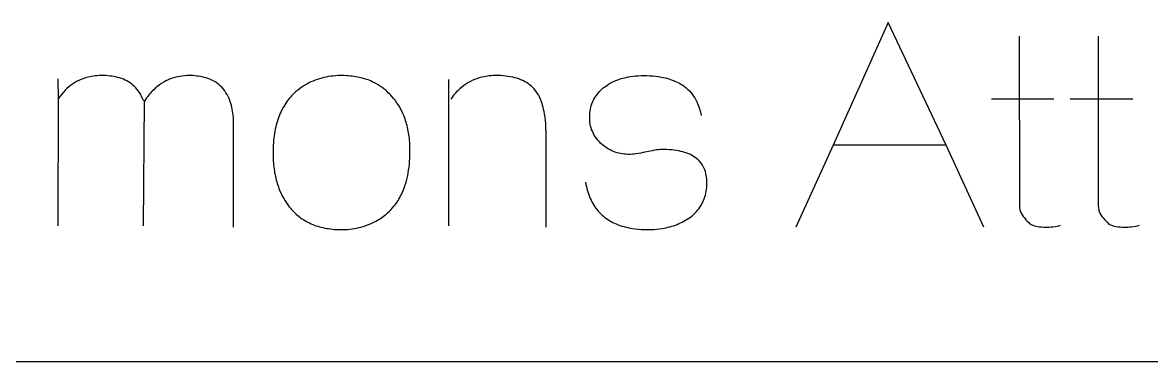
# Model space of a CAD drawing. Extents: x -180 to 180, y -173 to 173.
# Drawn here: x 19.52 to 36.2, y -11 to -6 of the extents above; entities that cross this region are included whole.
import ezdxf

# ---------------------------------------------------------------- set-up
doc = ezdxf.new("R2010")
doc.units = 0
doc.header["$MEASUREMENT"] = 0
doc.layers.get('0').update_dxf_attribs({"linetype": 'CONTINUOUS'})

msp = doc.modelspace()

# ---------------------------------------------------------------- linework, layer by layer
for p, q in [((32.313, -6), (31.499, -7.81)), ((33.169, -7.81), (32.313, -6)), ((34.249, -6.2), (34.25, -8.678)), ((35.413, -6.2), (35.413, -8.678)), ((20.038, -6.832), (20.046, -7.127)), ((20.413, -6.828), (20.38, -6.841)), ((20.447, -6.817), (20.413, -6.828)), ((20.482, -6.807), (20.447, -6.817)), ((20.518, -6.799), (20.482, -6.807)), ((20.555, -6.792), (20.518, -6.799)), ((20.592, -6.787), (20.555, -6.792)), ((20.618, -6.785), (20.592, -6.787)), ((20.644, -6.783), (20.618, -6.785)), ((20.67, -6.782), (20.644, -6.783)), ((20.697, -6.782), (20.67, -6.782)), ((20.727, -6.782), (20.697, -6.782)), ((20.756, -6.783), (20.727, -6.782)), ((20.784, -6.785), (20.756, -6.783)), ((20.812, -6.788), (20.784, -6.785)), ((20.838, -6.791), (20.812, -6.788)), ((20.865, -6.795), (20.838, -6.791)), ((20.89, -6.8), (20.865, -6.795)), ((20.921, -6.808), (20.89, -6.8)), ((20.951, -6.816), (20.921, -6.808)), ((20.98, -6.826), (20.951, -6.816)), ((21.008, -6.836), (20.98, -6.826)), ((21.035, -6.848), (21.008, -6.836)), ((21.701, -6.832), (21.668, -6.846)), ((21.734, -6.82), (21.701, -6.832)), ((21.768, -6.809), (21.734, -6.82)), ((21.803, -6.8), (21.768, -6.809)), ((21.839, -6.793), (21.803, -6.8)), ((21.875, -6.788), (21.839, -6.793)), ((21.912, -6.784), (21.875, -6.788)), ((21.949, -6.782), (21.912, -6.784)), ((21.975, -6.782), (21.949, -6.782)), ((22.006, -6.782), (21.975, -6.782)), ((22.036, -6.783), (22.006, -6.782)), ((22.065, -6.785), (22.036, -6.783)), ((22.093, -6.788), (22.065, -6.785)), ((22.121, -6.792), (22.093, -6.788)), ((22.148, -6.796), (22.121, -6.792)), ((22.175, -6.802), (22.148, -6.796)), ((22.2, -6.808), (22.175, -6.802)), ((22.225, -6.815), (22.2, -6.808)), ((22.257, -6.825), (22.225, -6.815)), ((22.288, -6.837), (22.257, -6.825)), ((22.318, -6.85), (22.288, -6.837)), ((23.874, -6.838), (23.842, -6.85)), ((23.906, -6.828), (23.874, -6.838)), ((23.939, -6.819), (23.906, -6.828)), ((23.972, -6.81), (23.939, -6.819)), ((24.006, -6.803), (23.972, -6.81)), ((24.041, -6.797), (24.006, -6.803)), ((24.075, -6.792), (24.041, -6.797)), ((24.111, -6.788), (24.075, -6.792)), ((24.147, -6.785), (24.111, -6.788)), ((24.184, -6.783), (24.147, -6.785)), ((24.221, -6.782), (24.184, -6.783)), ((24.248, -6.782), (24.221, -6.782)), ((24.278, -6.783), (24.248, -6.782)), ((24.307, -6.784), (24.278, -6.783)), ((24.335, -6.786), (24.307, -6.784)), ((24.364, -6.788), (24.335, -6.786)), ((24.392, -6.791), (24.364, -6.788)), ((24.419, -6.795), (24.392, -6.791)), ((24.446, -6.799), (24.419, -6.795)), ((24.473, -6.804), (24.446, -6.799)), ((24.499, -6.81), (24.473, -6.804)), ((24.525, -6.816), (24.499, -6.81)), ((24.551, -6.823), (24.525, -6.816)), ((24.576, -6.83), (24.551, -6.823)), ((24.601, -6.838), (24.576, -6.83)), ((24.625, -6.847), (24.601, -6.838)), ((25.82, -9), (25.819, -6.839)), ((26.231, -6.828), (26.197, -6.841)), ((26.267, -6.817), (26.231, -6.828)), ((26.303, -6.807), (26.267, -6.817)), ((26.34, -6.799), (26.303, -6.807)), ((26.365, -6.794), (26.34, -6.799)), ((26.39, -6.791), (26.365, -6.794)), ((26.416, -6.787), (26.39, -6.791)), ((26.443, -6.785), (26.416, -6.787)), ((26.47, -6.783), (26.443, -6.785)), ((26.497, -6.782), (26.47, -6.783)), ((26.524, -6.782), (26.497, -6.782)), ((26.55, -6.782), (26.524, -6.782)), ((26.589, -6.783), (26.55, -6.782)), ((26.626, -6.786), (26.589, -6.783)), ((26.662, -6.789), (26.626, -6.786)), ((26.697, -6.794), (26.662, -6.789)), ((26.73, -6.799), (26.697, -6.794)), ((26.763, -6.806), (26.73, -6.799)), ((26.795, -6.813), (26.763, -6.806)), ((26.825, -6.822), (26.795, -6.813)), ((26.855, -6.832), (26.825, -6.822)), ((26.883, -6.843), (26.855, -6.832)), ((28.316, -6.844), (28.34, -6.835)), ((28.34, -6.835), (28.364, -6.827)), ((28.364, -6.827), (28.389, -6.82)), ((28.389, -6.82), (28.415, -6.814)), ((28.415, -6.814), (28.441, -6.808)), ((28.441, -6.808), (28.467, -6.802)), ((28.467, -6.802), (28.503, -6.796)), ((28.503, -6.796), (28.54, -6.791)), ((28.54, -6.791), (28.577, -6.787)), ((28.577, -6.787), (28.616, -6.784)), ((28.616, -6.784), (28.655, -6.782)), ((28.655, -6.782), (28.695, -6.782)), ((28.695, -6.782), (28.742, -6.782)), ((28.742, -6.782), (28.787, -6.784)), ((28.787, -6.784), (28.831, -6.787)), ((28.831, -6.787), (28.874, -6.791)), ((28.874, -6.791), (28.915, -6.797)), ((28.915, -6.797), (28.956, -6.803)), ((28.956, -6.803), (28.985, -6.809)), ((28.985, -6.809), (29.014, -6.815)), ((29.014, -6.815), (29.042, -6.822)), ((29.042, -6.822), (29.069, -6.83)), ((29.069, -6.83), (29.095, -6.838)), ((29.095, -6.838), (29.121, -6.848)), ((20.148, -6.999), (20.122, -7.026)), ((20.173, -6.974), (20.148, -6.999)), ((20.2, -6.95), (20.173, -6.974)), ((20.228, -6.928), (20.2, -6.95)), ((20.257, -6.907), (20.228, -6.928)), ((20.286, -6.888), (20.257, -6.907)), ((20.317, -6.871), (20.286, -6.888)), ((20.348, -6.855), (20.317, -6.871)), ((20.38, -6.841), (20.348, -6.855)), ((21.061, -6.861), (21.035, -6.848)), ((21.085, -6.876), (21.061, -6.861)), ((21.109, -6.891), (21.085, -6.876)), ((21.132, -6.908), (21.109, -6.891)), ((21.153, -6.926), (21.132, -6.908)), ((21.174, -6.945), (21.153, -6.926)), ((21.193, -6.965), (21.174, -6.945)), ((21.212, -6.986), (21.193, -6.965)), ((21.229, -7.009), (21.212, -6.986)), ((21.457, -6.991), (21.439, -7.009)), ((21.485, -6.965), (21.457, -6.991)), ((21.514, -6.941), (21.485, -6.965)), ((21.544, -6.918), (21.514, -6.941)), ((21.574, -6.898), (21.544, -6.918)), ((21.604, -6.879), (21.574, -6.898)), ((21.636, -6.861), (21.604, -6.879)), ((21.668, -6.846), (21.636, -6.861)), ((22.346, -6.865), (22.318, -6.85)), ((22.373, -6.881), (22.346, -6.865)), ((22.398, -6.899), (22.373, -6.881)), ((22.423, -6.918), (22.398, -6.899)), ((22.446, -6.938), (22.423, -6.918)), ((22.467, -6.96), (22.446, -6.938)), ((22.488, -6.983), (22.467, -6.96)), ((22.507, -7.008), (22.488, -6.983)), ((23.58, -7.001), (23.554, -7.023)), ((23.607, -6.98), (23.58, -7.001)), ((23.635, -6.96), (23.607, -6.98)), ((23.663, -6.941), (23.635, -6.96)), ((23.691, -6.923), (23.663, -6.941)), ((23.72, -6.907), (23.691, -6.923)), ((23.75, -6.891), (23.72, -6.907)), ((23.78, -6.876), (23.75, -6.891)), ((23.811, -6.863), (23.78, -6.876)), ((23.842, -6.85), (23.811, -6.863)), ((24.649, -6.856), (24.625, -6.847)), ((24.672, -6.866), (24.649, -6.856)), ((24.695, -6.877), (24.672, -6.866)), ((24.729, -6.894), (24.695, -6.877)), ((24.762, -6.912), (24.729, -6.894)), ((24.795, -6.932), (24.762, -6.912)), ((24.826, -6.953), (24.795, -6.932)), ((24.856, -6.976), (24.826, -6.953)), ((24.886, -6.999), (24.856, -6.976)), ((24.905, -7.016), (24.886, -6.999)), ((25.954, -7.002), (25.928, -7.029)), ((25.981, -6.976), (25.954, -7.002)), ((26.009, -6.952), (25.981, -6.976)), ((26.038, -6.93), (26.009, -6.952)), ((26.068, -6.909), (26.038, -6.93)), ((26.099, -6.89), (26.068, -6.909)), ((26.131, -6.872), (26.099, -6.89)), ((26.163, -6.856), (26.131, -6.872)), ((26.197, -6.841), (26.163, -6.856)), ((26.91, -6.855), (26.883, -6.843)), ((26.936, -6.868), (26.91, -6.855)), ((26.965, -6.885), (26.936, -6.868)), ((26.989, -6.9), (26.965, -6.885)), ((27.011, -6.917), (26.989, -6.9)), ((27.033, -6.934), (27.011, -6.917)), ((27.053, -6.953), (27.033, -6.934)), ((27.072, -6.973), (27.053, -6.953)), ((27.09, -6.994), (27.072, -6.973)), ((27.107, -7.016), (27.09, -6.994)), ((28.043, -7.019), (28.061, -7.001)), ((28.061, -7.001), (28.081, -6.982)), ((28.081, -6.982), (28.101, -6.965)), ((28.101, -6.965), (28.123, -6.948)), ((28.123, -6.948), (28.146, -6.931)), ((28.146, -6.931), (28.167, -6.917)), ((28.167, -6.917), (28.195, -6.9)), ((28.195, -6.9), (28.224, -6.885)), ((28.224, -6.885), (28.254, -6.87)), ((28.254, -6.87), (28.285, -6.856)), ((28.285, -6.856), (28.316, -6.844)), ((29.121, -6.848), (29.146, -6.857)), ((29.146, -6.857), (29.17, -6.868)), ((29.17, -6.868), (29.194, -6.879)), ((29.194, -6.879), (29.217, -6.89)), ((29.217, -6.89), (29.246, -6.907)), ((29.246, -6.907), (29.274, -6.925)), ((29.274, -6.925), (29.301, -6.944)), ((29.301, -6.944), (29.326, -6.964)), ((29.326, -6.964), (29.35, -6.986)), ((29.35, -6.986), (29.373, -7.008)), ((20.046, -7.127), (20.038, -9)), ((20.06, -7.105), (20.046, -7.127)), ((20.075, -7.085), (20.06, -7.105)), ((20.098, -7.055), (20.075, -7.085)), ((20.122, -7.026), (20.098, -7.055)), ((21.245, -7.033), (21.229, -7.009)), ((21.261, -7.057), (21.245, -7.033)), ((21.275, -7.084), (21.261, -7.057)), ((21.288, -7.111), (21.275, -7.084)), ((21.3, -7.139), (21.288, -7.111)), ((21.319, -7.157), (21.3, -7.139)), ((21.304, -9), (21.319, -7.157)), ((21.335, -7.134), (21.319, -7.157)), ((21.352, -7.111), (21.335, -7.134)), ((21.369, -7.089), (21.352, -7.111)), ((21.386, -7.068), (21.369, -7.089)), ((21.403, -7.047), (21.386, -7.068)), ((21.421, -7.028), (21.403, -7.047)), ((21.439, -7.009), (21.421, -7.028)), ((22.525, -7.034), (22.507, -7.008)), ((22.541, -7.062), (22.525, -7.034)), ((22.556, -7.091), (22.541, -7.062)), ((22.57, -7.121), (22.556, -7.091)), ((22.58, -7.145), (22.57, -7.121)), ((22.589, -7.17), (22.58, -7.145)), ((22.597, -7.195), (22.589, -7.17)), ((23.424, -7.166), (23.408, -7.188)), ((23.44, -7.143), (23.424, -7.166)), ((23.458, -7.122), (23.44, -7.143)), ((23.476, -7.101), (23.458, -7.122)), ((23.494, -7.081), (23.476, -7.101)), ((23.513, -7.061), (23.494, -7.081)), ((23.533, -7.042), (23.513, -7.061)), ((23.554, -7.023), (23.533, -7.042)), ((24.924, -7.034), (24.905, -7.016)), ((24.942, -7.052), (24.924, -7.034)), ((24.96, -7.07), (24.942, -7.052)), ((24.978, -7.089), (24.96, -7.07)), ((25.002, -7.118), (24.978, -7.089)), ((25.025, -7.147), (25.002, -7.118)), ((25.047, -7.177), (25.025, -7.147)), ((25.862, -7.109), (25.846, -7.131)), ((25.877, -7.088), (25.862, -7.109)), ((25.894, -7.068), (25.877, -7.088)), ((25.91, -7.048), (25.894, -7.068)), ((25.928, -7.029), (25.91, -7.048)), ((27.124, -7.04), (27.107, -7.016)), ((27.141, -7.067), (27.124, -7.04)), ((27.156, -7.096), (27.141, -7.067)), ((27.167, -7.12), (27.156, -7.096)), ((27.177, -7.144), (27.167, -7.12)), ((27.187, -7.169), (27.177, -7.144)), ((27.196, -7.195), (27.187, -7.169)), ((27.941, -7.176), (27.952, -7.153)), ((27.952, -7.153), (27.963, -7.13)), ((27.963, -7.13), (27.98, -7.101)), ((27.98, -7.101), (27.994, -7.08)), ((27.994, -7.08), (28.009, -7.059)), ((28.009, -7.059), (28.025, -7.039)), ((28.025, -7.039), (28.043, -7.019)), ((29.373, -7.008), (29.395, -7.032)), ((29.395, -7.032), (29.415, -7.057)), ((29.415, -7.057), (29.434, -7.084)), ((29.434, -7.084), (29.452, -7.111)), ((29.452, -7.111), (29.469, -7.14)), ((29.469, -7.14), (29.484, -7.169)), ((29.484, -7.169), (29.494, -7.192)), ((33.838, -7.124), (34.761, -7.124)), ((35.002, -7.124), (35.925, -7.124)), ((22.604, -7.222), (22.597, -7.195)), ((22.611, -7.249), (22.604, -7.222)), ((22.617, -7.277), (22.611, -7.249)), ((22.622, -7.305), (22.617, -7.277)), ((22.627, -7.335), (22.622, -7.305)), ((22.63, -7.365), (22.627, -7.335)), ((23.326, -7.338), (23.314, -7.365)), ((23.338, -7.311), (23.326, -7.338)), ((23.351, -7.286), (23.338, -7.311)), ((23.364, -7.26), (23.351, -7.286)), ((23.378, -7.236), (23.364, -7.26)), ((23.393, -7.212), (23.378, -7.236)), ((23.408, -7.188), (23.393, -7.212)), ((25.067, -7.208), (25.047, -7.177)), ((25.087, -7.239), (25.067, -7.208)), ((25.105, -7.271), (25.087, -7.239)), ((25.122, -7.305), (25.105, -7.271)), ((25.138, -7.339), (25.122, -7.305)), ((25.153, -7.373), (25.138, -7.339)), ((27.204, -7.223), (27.196, -7.195)), ((27.212, -7.251), (27.204, -7.223)), ((27.219, -7.28), (27.212, -7.251)), ((27.226, -7.311), (27.219, -7.28)), ((27.233, -7.353), (27.226, -7.311)), ((27.901, -7.357), (27.903, -7.329)), ((27.903, -7.329), (27.907, -7.302)), ((27.907, -7.302), (27.912, -7.276)), ((27.912, -7.276), (27.917, -7.25)), ((27.917, -7.25), (27.924, -7.225)), ((27.924, -7.225), (27.932, -7.2)), ((27.932, -7.2), (27.941, -7.176)), ((29.494, -7.192), (29.504, -7.216)), ((29.504, -7.216), (29.513, -7.241)), ((29.513, -7.241), (29.522, -7.266)), ((29.522, -7.266), (29.529, -7.292)), ((29.529, -7.292), (29.536, -7.318)), ((29.536, -7.318), (29.543, -7.345)), ((22.634, -7.407), (22.63, -7.365)), ((22.637, -7.45), (22.634, -7.407)), ((22.638, -7.494), (22.637, -7.45)), ((22.638, -9.018), (22.638, -7.494)), ((23.275, -7.479), (23.267, -7.509)), ((23.284, -7.45), (23.275, -7.479)), ((23.294, -7.421), (23.284, -7.45)), ((23.304, -7.392), (23.294, -7.421)), ((23.314, -7.365), (23.304, -7.392)), ((25.163, -7.397), (25.153, -7.373)), ((25.171, -7.421), (25.163, -7.397)), ((25.18, -7.446), (25.171, -7.421)), ((25.188, -7.47), (25.18, -7.446)), ((25.195, -7.496), (25.188, -7.47)), ((25.202, -7.521), (25.195, -7.496)), ((27.24, -7.397), (27.233, -7.353)), ((27.245, -7.443), (27.24, -7.397)), ((27.25, -7.491), (27.245, -7.443)), ((27.253, -7.541), (27.25, -7.491)), ((27.9, -7.385), (27.901, -7.357)), ((27.9, -7.419), (27.9, -7.385)), ((27.901, -7.447), (27.9, -7.419)), ((27.904, -7.474), (27.901, -7.447)), ((27.908, -7.501), (27.904, -7.474)), ((27.914, -7.528), (27.908, -7.501)), ((29.543, -7.345), (29.548, -7.373)), ((23.236, -7.669), (23.232, -7.703)), ((23.241, -7.636), (23.236, -7.669)), ((23.247, -7.603), (23.241, -7.636)), ((23.253, -7.571), (23.247, -7.603)), ((23.26, -7.54), (23.253, -7.571)), ((23.267, -7.509), (23.26, -7.54)), ((25.208, -7.547), (25.202, -7.521)), ((25.214, -7.574), (25.208, -7.547)), ((25.219, -7.6), (25.214, -7.574)), ((25.224, -7.627), (25.219, -7.6)), ((25.228, -7.655), (25.224, -7.627)), ((25.232, -7.682), (25.228, -7.655)), ((27.254, -7.567), (27.253, -7.541)), ((27.255, -7.593), (27.254, -7.567)), ((27.256, -7.619), (27.255, -7.593)), ((27.256, -7.646), (27.256, -7.619)), ((27.257, -9.018), (27.256, -7.646)), ((27.921, -7.554), (27.914, -7.528)), ((27.929, -7.579), (27.921, -7.554)), ((27.939, -7.604), (27.929, -7.579)), ((27.95, -7.628), (27.939, -7.604)), ((27.963, -7.652), (27.95, -7.628)), ((27.977, -7.675), (27.963, -7.652)), ((23.223, -7.808), (23.222, -7.844)), ((23.225, -7.772), (23.223, -7.808)), ((23.228, -7.737), (23.225, -7.772)), ((23.232, -7.703), (23.228, -7.737)), ((25.235, -7.711), (25.232, -7.682)), ((25.238, -7.739), (25.235, -7.711)), ((25.24, -7.768), (25.238, -7.739)), ((25.242, -7.797), (25.24, -7.768)), ((25.243, -7.827), (25.242, -7.797)), ((25.244, -7.857), (25.243, -7.827)), ((27.992, -7.698), (27.977, -7.675)), ((28.009, -7.72), (27.992, -7.698)), ((28.027, -7.742), (28.009, -7.72)), ((28.046, -7.762), (28.027, -7.742)), ((28.067, -7.783), (28.046, -7.762)), ((28.089, -7.802), (28.067, -7.783)), ((28.111, -7.82), (28.089, -7.802)), ((28.133, -7.837), (28.111, -7.82)), ((28.156, -7.852), (28.133, -7.837)), ((31.499, -7.81), (30.948, -9.018)), ((33.169, -7.81), (31.499, -7.81)), ((33.726, -9.018), (33.169, -7.81)), ((23.221, -7.881), (23.22, -7.918)), ((23.22, -7.918), (23.22, -7.95)), ((23.22, -7.95), (23.221, -7.981)), ((23.222, -7.844), (23.221, -7.881)), ((23.221, -7.981), (23.222, -8.012)), ((25.239, -8.048), (25.241, -8.004)), ((25.241, -8.004), (25.243, -7.958)), ((25.243, -7.958), (25.244, -7.911)), ((25.244, -7.911), (25.244, -7.857)), ((28.18, -7.867), (28.156, -7.852)), ((28.203, -7.88), (28.18, -7.867)), ((28.228, -7.892), (28.203, -7.88)), ((28.253, -7.902), (28.228, -7.892)), ((28.278, -7.912), (28.253, -7.902)), ((28.304, -7.92), (28.278, -7.912)), ((28.33, -7.927), (28.304, -7.92)), ((28.357, -7.933), (28.33, -7.927)), ((28.384, -7.938), (28.357, -7.933)), ((28.412, -7.942), (28.384, -7.938)), ((28.44, -7.944), (28.412, -7.942)), ((28.469, -7.945), (28.44, -7.944)), ((28.5, -7.945), (28.469, -7.945)), ((28.531, -7.943), (28.5, -7.945)), ((28.558, -7.94), (28.531, -7.943)), ((28.588, -7.936), (28.558, -7.94)), ((28.62, -7.931), (28.588, -7.936)), ((28.654, -7.925), (28.62, -7.931)), ((28.691, -7.918), (28.654, -7.925)), ((28.77, -7.901), (28.691, -7.918)), ((28.824, -7.89), (28.77, -7.901)), ((28.857, -7.884), (28.824, -7.89)), ((28.888, -7.88), (28.857, -7.884)), ((28.916, -7.876), (28.888, -7.88)), ((28.942, -7.874), (28.916, -7.876)), ((28.97, -7.873), (28.942, -7.874)), ((28.996, -7.873), (28.97, -7.873)), ((29.036, -7.874), (28.996, -7.873)), ((29.074, -7.876), (29.036, -7.874)), ((29.112, -7.879), (29.074, -7.876)), ((29.147, -7.883), (29.112, -7.879)), ((29.182, -7.887), (29.147, -7.883)), ((29.215, -7.893), (29.182, -7.887)), ((29.248, -7.9), (29.215, -7.893)), ((29.278, -7.908), (29.248, -7.9)), ((29.308, -7.916), (29.278, -7.908)), ((29.336, -7.926), (29.308, -7.916)), ((29.363, -7.937), (29.336, -7.926)), ((29.389, -7.948), (29.363, -7.937)), ((29.413, -7.961), (29.389, -7.948)), ((29.436, -7.974), (29.413, -7.961)), ((29.458, -7.989), (29.436, -7.974)), ((29.479, -8.004), (29.458, -7.989)), ((29.502, -8.025), (29.479, -8.004)), ((23.222, -8.012), (23.224, -8.042)), ((23.224, -8.042), (23.226, -8.072)), ((23.226, -8.072), (23.229, -8.101)), ((23.229, -8.101), (23.232, -8.13)), ((23.232, -8.13), (23.236, -8.159)), ((23.236, -8.159), (23.24, -8.188)), ((25.224, -8.177), (25.23, -8.135)), ((25.23, -8.135), (25.235, -8.092)), ((25.235, -8.092), (25.239, -8.048)), ((29.524, -8.047), (29.502, -8.025)), ((29.544, -8.071), (29.524, -8.047)), ((29.562, -8.096), (29.544, -8.071)), ((29.578, -8.123), (29.562, -8.096)), ((29.592, -8.151), (29.578, -8.123)), ((29.601, -8.175), (29.592, -8.151)), ((23.24, -8.188), (23.244, -8.216)), ((23.244, -8.216), (23.25, -8.243)), ((23.25, -8.243), (23.255, -8.27)), ((23.255, -8.27), (23.261, -8.297)), ((23.261, -8.297), (23.268, -8.323)), ((23.268, -8.323), (23.275, -8.349)), ((25.181, -8.372), (25.192, -8.335)), ((25.192, -8.335), (25.201, -8.297)), ((25.201, -8.297), (25.21, -8.258)), ((25.21, -8.258), (25.217, -8.218)), ((25.217, -8.218), (25.224, -8.177)), ((29.61, -8.199), (29.601, -8.175)), ((29.617, -8.225), (29.61, -8.199)), ((29.622, -8.252), (29.617, -8.225)), ((29.627, -8.279), (29.622, -8.252)), ((29.63, -8.308), (29.627, -8.279)), ((29.632, -8.337), (29.63, -8.308)), ((29.633, -8.368), (29.632, -8.337)), ((23.275, -8.349), (23.282, -8.375)), ((23.282, -8.375), (23.29, -8.4)), ((23.29, -8.4), (23.299, -8.425)), ((23.299, -8.425), (23.308, -8.449)), ((23.308, -8.449), (23.317, -8.473)), ((23.317, -8.473), (23.327, -8.496)), ((23.327, -8.496), (23.343, -8.531)), ((25.129, -8.511), (25.144, -8.477)), ((25.144, -8.477), (25.157, -8.443)), ((25.157, -8.443), (25.17, -8.408)), ((25.17, -8.408), (25.181, -8.372)), ((27.838, -8.356), (27.845, -8.389)), ((27.845, -8.389), (27.852, -8.42)), ((27.852, -8.42), (27.859, -8.451)), ((27.859, -8.451), (27.868, -8.481)), ((27.868, -8.481), (27.877, -8.51)), ((29.617, -8.517), (29.623, -8.489)), ((29.623, -8.489), (29.627, -8.46)), ((29.627, -8.46), (29.63, -8.43)), ((29.63, -8.43), (29.632, -8.399)), ((29.632, -8.399), (29.633, -8.368)), ((23.343, -8.531), (23.36, -8.565)), ((23.36, -8.565), (23.378, -8.597)), ((23.378, -8.597), (23.397, -8.629)), ((23.397, -8.629), (23.417, -8.66)), ((23.417, -8.66), (23.438, -8.69)), ((25.023, -8.69), (25.038, -8.67)), ((25.038, -8.67), (25.053, -8.648)), ((25.053, -8.648), (25.067, -8.627)), ((25.067, -8.627), (25.08, -8.605)), ((25.08, -8.605), (25.094, -8.582)), ((25.094, -8.582), (25.106, -8.559)), ((25.106, -8.559), (25.118, -8.535)), ((25.118, -8.535), (25.129, -8.511)), ((27.877, -8.51), (27.887, -8.539)), ((27.887, -8.539), (27.897, -8.567)), ((27.897, -8.567), (27.909, -8.594)), ((27.909, -8.594), (27.921, -8.62)), ((27.921, -8.62), (27.934, -8.645)), ((27.934, -8.645), (27.947, -8.67)), ((27.947, -8.67), (27.962, -8.694)), ((29.559, -8.676), (29.571, -8.651)), ((29.571, -8.651), (29.583, -8.626)), ((29.583, -8.626), (29.594, -8.6)), ((29.594, -8.6), (29.603, -8.573)), ((29.603, -8.573), (29.611, -8.545)), ((29.611, -8.545), (29.617, -8.517)), ((23.438, -8.69), (23.461, -8.719)), ((23.461, -8.719), (23.477, -8.739)), ((23.477, -8.739), (23.494, -8.759)), ((23.494, -8.759), (23.512, -8.778)), ((23.512, -8.778), (23.53, -8.796)), ((23.53, -8.796), (23.549, -8.814)), ((23.549, -8.814), (23.568, -8.831)), ((23.568, -8.831), (23.587, -8.848)), ((24.869, -8.846), (24.889, -8.83)), ((24.889, -8.83), (24.914, -8.808)), ((24.914, -8.808), (24.939, -8.785)), ((24.939, -8.785), (24.963, -8.761)), ((24.963, -8.761), (24.986, -8.736)), ((24.986, -8.736), (25.007, -8.71)), ((25.007, -8.71), (25.023, -8.69)), ((27.962, -8.694), (27.977, -8.717)), ((27.977, -8.717), (27.993, -8.739)), ((27.993, -8.739), (28.009, -8.761)), ((28.009, -8.761), (28.026, -8.782)), ((28.026, -8.782), (28.045, -8.802)), ((28.045, -8.802), (28.063, -8.821)), ((28.063, -8.821), (28.083, -8.84)), ((28.083, -8.84), (28.103, -8.857)), ((29.412, -8.85), (29.434, -8.83)), ((29.434, -8.83), (29.456, -8.81)), ((29.456, -8.81), (29.476, -8.79)), ((29.476, -8.79), (29.495, -8.768)), ((29.495, -8.768), (29.513, -8.746)), ((29.513, -8.746), (29.529, -8.723)), ((29.529, -8.723), (29.545, -8.7)), ((29.545, -8.7), (29.559, -8.676)), ((34.25, -8.678), (34.251, -8.706)), ((34.251, -8.706), (34.253, -8.732)), ((34.253, -8.732), (34.259, -8.761)), ((34.259, -8.761), (34.266, -8.786)), ((34.266, -8.786), (34.276, -8.811)), ((34.276, -8.811), (34.29, -8.836)), ((34.29, -8.836), (34.307, -8.86)), ((35.413, -8.678), (35.414, -8.706)), ((35.414, -8.706), (35.417, -8.732)), ((35.417, -8.732), (35.423, -8.761)), ((35.423, -8.761), (35.43, -8.786)), ((35.43, -8.786), (35.44, -8.811)), ((35.44, -8.811), (35.453, -8.836)), ((35.453, -8.836), (35.47, -8.86)), ((23.587, -8.848), (23.607, -8.864)), ((23.607, -8.864), (23.627, -8.879)), ((23.627, -8.879), (23.648, -8.894)), ((23.648, -8.894), (23.669, -8.908)), ((23.669, -8.908), (23.691, -8.921)), ((23.691, -8.921), (23.713, -8.934)), ((23.713, -8.934), (23.736, -8.946)), ((23.736, -8.946), (23.759, -8.957)), ((23.759, -8.957), (23.782, -8.968)), ((23.782, -8.968), (23.806, -8.978)), ((23.806, -8.978), (23.83, -8.988)), ((23.83, -8.988), (23.855, -8.997)), ((23.855, -8.997), (23.88, -9.005)), ((23.88, -9.005), (23.906, -9.012)), ((24.52, -9.017), (24.552, -9.008)), ((24.552, -9.008), (24.584, -8.997)), ((24.584, -8.997), (24.616, -8.986)), ((24.616, -8.986), (24.647, -8.973)), ((24.647, -8.973), (24.678, -8.96)), ((24.678, -8.96), (24.709, -8.945)), ((24.709, -8.945), (24.739, -8.93)), ((24.739, -8.93), (24.762, -8.917)), ((24.762, -8.917), (24.784, -8.904)), ((24.784, -8.904), (24.806, -8.89)), ((24.806, -8.89), (24.828, -8.876)), ((24.828, -8.876), (24.849, -8.861)), ((24.849, -8.861), (24.869, -8.846)), ((28.103, -8.857), (28.124, -8.874)), ((28.124, -8.874), (28.146, -8.891)), ((28.146, -8.891), (28.168, -8.906)), ((28.168, -8.906), (28.192, -8.921)), ((28.192, -8.921), (28.216, -8.935)), ((28.216, -8.935), (28.24, -8.948)), ((28.24, -8.948), (28.266, -8.96)), ((28.266, -8.96), (28.292, -8.972)), ((28.292, -8.972), (28.319, -8.983)), ((28.319, -8.983), (28.347, -8.993)), ((28.347, -8.993), (28.375, -9.002)), ((28.375, -9.002), (28.404, -9.011)), ((29.085, -9.014), (29.113, -9.006)), ((29.113, -9.006), (29.14, -8.998)), ((29.14, -8.998), (29.166, -8.988)), ((29.166, -8.988), (29.192, -8.978)), ((29.192, -8.978), (29.218, -8.967)), ((29.218, -8.967), (29.243, -8.956)), ((29.243, -8.956), (29.268, -8.944)), ((29.268, -8.944), (29.292, -8.931)), ((29.292, -8.931), (29.316, -8.917)), ((29.316, -8.917), (29.339, -8.903)), ((29.339, -8.903), (29.363, -8.887)), ((29.363, -8.887), (29.388, -8.869)), ((29.388, -8.869), (29.412, -8.85)), ((34.307, -8.86), (34.324, -8.882)), ((34.324, -8.882), (34.348, -8.911)), ((34.348, -8.911), (34.367, -8.931)), ((34.367, -8.931), (34.388, -8.952)), ((34.388, -8.952), (34.41, -8.974)), ((34.41, -8.974), (34.436, -8.985)), ((34.436, -8.985), (34.463, -8.995)), ((34.463, -8.995), (34.489, -9.002)), ((34.489, -9.002), (34.516, -9.008)), ((34.516, -9.008), (34.544, -9.013)), ((34.777, -9.009), (34.808, -9.004)), ((34.808, -9.004), (34.835, -8.998)), ((34.835, -8.998), (34.86, -8.99)), ((35.47, -8.86), (35.488, -8.882)), ((35.488, -8.882), (35.512, -8.911)), ((35.512, -8.911), (35.531, -8.931)), ((35.531, -8.931), (35.551, -8.952)), ((35.551, -8.952), (35.574, -8.974)), ((35.574, -8.974), (35.599, -8.985)), ((35.599, -8.985), (35.627, -8.995)), ((35.627, -8.995), (35.652, -9.002)), ((35.652, -9.002), (35.679, -9.008)), ((35.679, -9.008), (35.708, -9.013)), ((35.941, -9.009), (35.971, -9.004)), ((35.971, -9.004), (35.999, -8.998)), ((35.999, -8.998), (36.024, -8.99)), ((23.906, -9.012), (23.932, -9.019)), ((23.932, -9.019), (23.959, -9.026)), ((23.959, -9.026), (23.986, -9.032)), ((23.986, -9.032), (24.013, -9.037)), ((24.013, -9.037), (24.041, -9.041)), ((24.041, -9.041), (24.069, -9.045)), ((24.069, -9.045), (24.098, -9.048)), ((24.098, -9.048), (24.127, -9.051)), ((24.127, -9.051), (24.157, -9.053)), ((24.157, -9.053), (24.187, -9.054)), ((24.187, -9.054), (24.218, -9.054)), ((24.218, -9.054), (24.251, -9.054)), ((24.251, -9.054), (24.286, -9.053)), ((24.286, -9.053), (24.32, -9.051)), ((24.32, -9.051), (24.354, -9.048)), ((24.354, -9.048), (24.388, -9.044)), ((24.388, -9.044), (24.421, -9.039)), ((24.421, -9.039), (24.455, -9.033)), ((24.455, -9.033), (24.488, -9.025)), ((24.488, -9.025), (24.52, -9.017)), ((28.404, -9.011), (28.434, -9.019)), ((28.434, -9.019), (28.465, -9.026)), ((28.465, -9.026), (28.496, -9.032)), ((28.496, -9.032), (28.529, -9.037)), ((28.529, -9.037), (28.573, -9.044)), ((28.573, -9.044), (28.618, -9.048)), ((28.618, -9.048), (28.665, -9.052)), ((28.665, -9.052), (28.713, -9.054)), ((28.713, -9.054), (28.762, -9.055)), ((28.762, -9.055), (28.805, -9.054)), ((28.805, -9.054), (28.848, -9.052)), ((28.848, -9.052), (28.889, -9.049)), ((28.889, -9.049), (28.93, -9.044)), ((28.93, -9.044), (28.97, -9.039)), ((28.97, -9.039), (29, -9.034)), ((29, -9.034), (29.029, -9.028)), ((29.029, -9.028), (29.057, -9.021)), ((29.057, -9.021), (29.085, -9.014)), ((34.544, -9.013), (34.574, -9.016)), ((34.574, -9.016), (34.606, -9.018)), ((34.606, -9.018), (34.651, -9.018)), ((34.651, -9.018), (34.69, -9.017)), ((34.69, -9.017), (34.718, -9.015)), ((34.718, -9.015), (34.744, -9.013)), ((34.744, -9.013), (34.777, -9.009)), ((35.708, -9.013), (35.738, -9.016)), ((35.738, -9.016), (35.769, -9.018)), ((35.769, -9.018), (35.814, -9.018)), ((35.814, -9.018), (35.854, -9.017)), ((35.854, -9.017), (35.882, -9.015)), ((35.882, -9.015), (35.908, -9.013)), ((35.908, -9.013), (35.941, -9.009)), ((-179.908, -11), (116.091, -11))]:
    msp.add_line(p, q)

doc.saveas('drawing.dxf')
